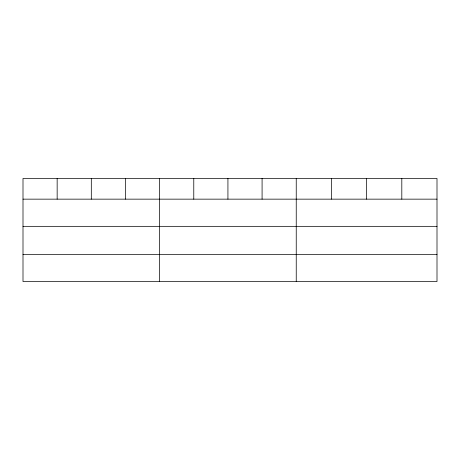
<?xml version="1.0" encoding="UTF-8"?>
<svg xmlns="http://www.w3.org/2000/svg" width="460" height="460" viewBox="0 0 460 460"><rect width="100%" height="100%" fill="white"/><g stroke="black" fill="none" stroke-linecap="round" stroke-linejoin="round"><path stroke-width="0.69" d="M437 226.337L437 178.463L23 178.463L23 281.537L437 281.537L437 226.337L23 226.337M23 199.151L437 199.151M23 254.351L437 254.351M401.81 178.463L401.81 199.151M366.62 178.463L366.62 199.151M331.43 178.463L331.43 199.151M296.24 178.463L296.24 281.537M262.085 178.463L262.085 199.151M227.93 178.463L227.93 199.151M193.775 178.463L193.775 199.151M159.62 178.463L159.62 281.537M125.465 178.463L125.465 199.151M91.31 178.463L91.31 199.151M57.155 178.463L57.155 199.151"/></g></svg>
